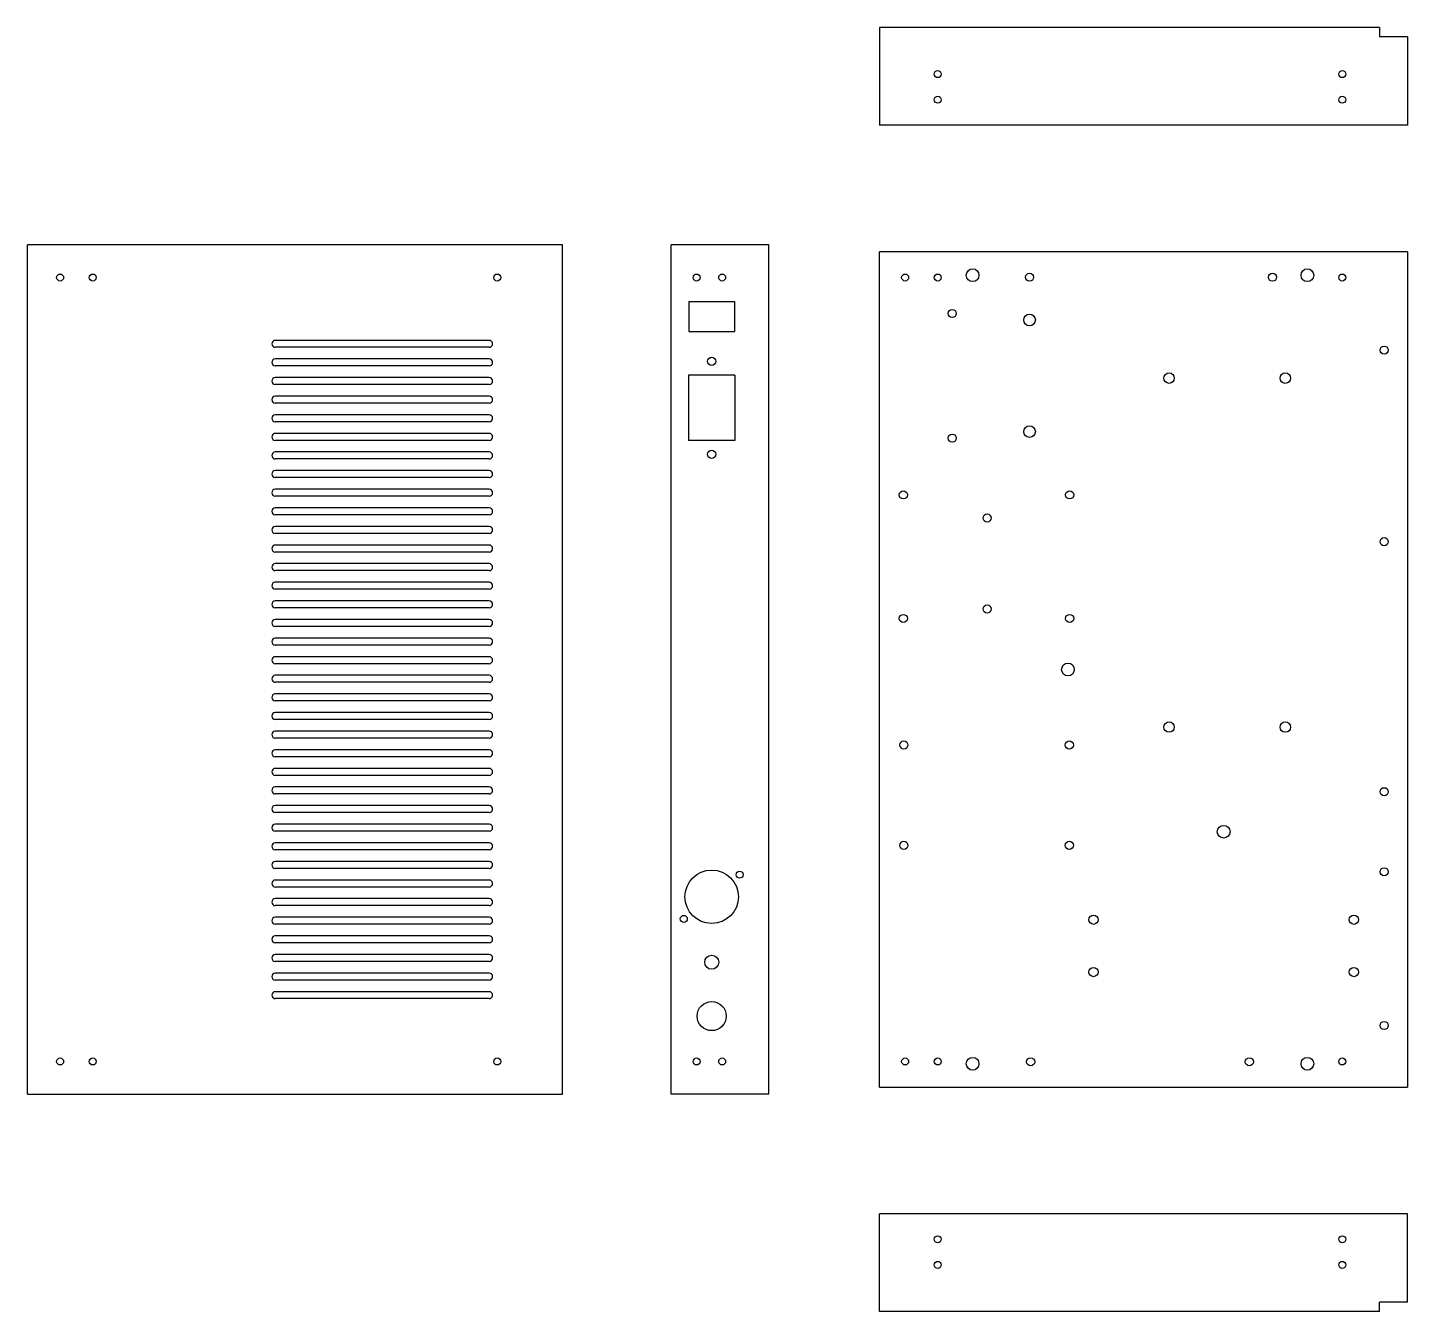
# Model space of a CAD drawing. Header units: millimetres. Extents: x 568 to 6362, y 128 to 4828.
# Drawn here: x 1363 to 1956, y 1860 to 2412 of the extents above; entities that cross this region are included whole.
import ezdxf

# ---------------------------------------------------------------- set-up
doc = ezdxf.new("R2010")
doc.units = ezdxf.units.MM

msp = doc.modelspace()

# ---------------------------------------------------------------- linework, layer by layer
at = {"color": 3}
for p, q in [((1944.073, 2411.74), (1729.073, 2411.74)), ((1729.073, 2411.74), (1729.073, 2369.74)), ((1944.073, 2411.74), (1944.073, 2407.74)), ((1956.073, 2407.74), (1944.073, 2407.74)), ((1956.073, 2407.74), (1956.073, 2369.74)), ((1956.073, 2369.74), (1729.073, 2369.74)), ((1362.675, 1953.305), (1362.675, 2318.305)), ((1592.675, 2318.305), (1362.675, 2318.305)), ((1592.675, 1953.305), (1592.675, 2318.305)), ((1681.382, 2318.305), (1639.382, 2318.305)), ((1639.382, 1953.305), (1639.382, 2318.305)), ((1681.382, 1953.305), (1681.382, 2318.305)), ((1729.073, 1956.305), (1729.073, 2315.305)), ((1956.073, 2315.305), (1729.073, 2315.305)), ((1956.073, 2315.305), (1956.073, 1956.305)), ((1647.082, 2294.055), (1666.682, 2294.055)), ((1647.082, 2294.055), (1647.082, 2281.055)), ((1666.682, 2294.055), (1666.682, 2281.055)), ((1647.082, 2281.055), (1666.682, 2281.055)), ((1561.175, 2277.305), (1469.175, 2277.305)), ((1561.175, 2274.305), (1469.175, 2274.305)), ((1561.175, 2269.305), (1469.175, 2269.305)), ((1561.175, 2266.305), (1469.175, 2266.305)), ((1561.175, 2261.305), (1469.175, 2261.305)), ((1666.882, 2262.305), (1646.882, 2262.305)), ((1646.882, 2262.305), (1646.882, 2234.305)), ((1666.882, 2262.305), (1666.882, 2234.305)), ((1561.175, 2258.305), (1469.175, 2258.305)), ((1561.175, 2253.305), (1469.175, 2253.305)), ((1561.175, 2250.305), (1469.175, 2250.305)), ((1561.175, 2245.305), (1469.175, 2245.305)), ((1561.175, 2242.305), (1469.175, 2242.305)), ((1561.175, 2237.305), (1469.175, 2237.305)), ((1561.175, 2234.305), (1469.175, 2234.305)), ((1666.882, 2234.305), (1646.882, 2234.305)), ((1561.175, 2229.305), (1469.175, 2229.305)), ((1561.175, 2226.305), (1469.175, 2226.305)), ((1561.175, 2221.305), (1469.175, 2221.305)), ((1561.175, 2218.305), (1469.175, 2218.305)), ((1561.175, 2213.305), (1469.175, 2213.305)), ((1561.175, 2210.305), (1469.175, 2210.305)), ((1561.175, 2205.305), (1469.175, 2205.305)), ((1561.175, 2202.305), (1469.175, 2202.305)), ((1561.175, 2197.305), (1469.175, 2197.305)), ((1561.175, 2194.305), (1469.175, 2194.305)), ((1561.175, 2189.305), (1469.175, 2189.305)), ((1561.175, 2186.305), (1469.175, 2186.305)), ((1561.175, 2181.305), (1469.175, 2181.305)), ((1561.175, 2178.305), (1469.175, 2178.305)), ((1561.175, 2173.305), (1469.175, 2173.305)), ((1561.175, 2170.305), (1469.175, 2170.305)), ((1561.175, 2165.305), (1469.175, 2165.305)), ((1561.175, 2162.305), (1469.175, 2162.305)), ((1561.175, 2157.305), (1469.175, 2157.305)), ((1561.175, 2154.305), (1469.175, 2154.305)), ((1561.175, 2149.305), (1469.175, 2149.305)), ((1561.175, 2146.305), (1469.175, 2146.305)), ((1561.175, 2141.305), (1469.175, 2141.305)), ((1561.175, 2138.305), (1469.175, 2138.305)), ((1561.175, 2133.305), (1469.175, 2133.305)), ((1561.175, 2130.305), (1469.175, 2130.305)), ((1561.175, 2125.305), (1469.175, 2125.305)), ((1561.175, 2122.305), (1469.175, 2122.305)), ((1561.175, 2117.305), (1469.175, 2117.305)), ((1561.175, 2114.305), (1469.175, 2114.305)), ((1561.175, 2109.305), (1469.175, 2109.305)), ((1561.175, 2106.305), (1469.175, 2106.305)), ((1561.175, 2101.305), (1469.175, 2101.305)), ((1561.175, 2098.305), (1469.175, 2098.305)), ((1561.175, 2093.305), (1469.175, 2093.305)), ((1561.175, 2090.305), (1469.175, 2090.305)), ((1561.175, 2085.305), (1469.175, 2085.305)), ((1561.175, 2082.305), (1469.175, 2082.305)), ((1561.175, 2077.305), (1469.175, 2077.305)), ((1561.175, 2074.305), (1469.175, 2074.305)), ((1561.175, 2069.305), (1469.175, 2069.305)), ((1561.175, 2066.305), (1469.175, 2066.305)), ((1561.175, 2061.305), (1469.175, 2061.305)), ((1561.175, 2058.305), (1469.175, 2058.305)), ((1561.175, 2053.305), (1469.175, 2053.305)), ((1561.175, 2050.305), (1469.175, 2050.305)), ((1561.175, 2045.305), (1469.175, 2045.305)), ((1561.175, 2042.305), (1469.175, 2042.305)), ((1561.175, 2037.305), (1469.175, 2037.305)), ((1561.175, 2034.305), (1469.175, 2034.305)), ((1561.175, 2029.305), (1469.175, 2029.305)), ((1561.175, 2026.305), (1469.175, 2026.305)), ((1561.175, 2021.305), (1469.175, 2021.305)), ((1561.175, 2018.305), (1469.175, 2018.305)), ((1561.175, 2013.305), (1469.175, 2013.305)), ((1561.175, 2010.305), (1469.175, 2010.305)), ((1561.175, 2005.305), (1469.175, 2005.305)), ((1561.175, 2002.305), (1469.175, 2002.305)), ((1561.175, 1997.305), (1469.175, 1997.305)), ((1561.175, 1994.305), (1469.175, 1994.305)), ((1362.675, 1953.305), (1592.675, 1953.305)), ((1681.382, 1953.305), (1639.382, 1953.305)), ((1729.073, 1956.305), (1956.073, 1956.305)), ((1956.073, 1901.87), (1729.073, 1901.87)), ((1729.073, 1859.87), (1729.073, 1901.87)), ((1956.073, 1863.87), (1956.073, 1901.87)), ((1956.073, 1863.87), (1944.073, 1863.87)), ((1944.073, 1859.87), (1944.073, 1863.87)), ((1944.073, 1859.87), (1729.073, 1859.87))]:
    msp.add_line(p, q, dxfattribs=at)
for centre, radius in [((1754.073, 2391.74), 1.5), ((1928.073, 2391.74), 1.5), ((1754.073, 2380.74), 1.5), ((1928.073, 2380.74), 1.5), ((1376.675, 2304.305), 1.5), ((1390.675, 2304.305), 1.5), ((1564.675, 2304.305), 1.5), ((1650.382, 2304.305), 1.5), ((1661.382, 2304.305), 1.5), ((1740.073, 2304.305), 1.5), ((1754.073, 2304.305), 1.5), ((1769.073, 2305.305), 2.75), ((1793.573, 2304.43), 1.75), ((1898.073, 2304.43), 1.75), ((1913.073, 2305.305), 2.75), ((1928.073, 2304.305), 1.5), ((1760.323, 2288.855), 1.75), ((1793.573, 2286.055), 2.5), ((1946.073, 2273.105), 1.75), ((1656.882, 2268.305), 1.75), ((1853.573, 2261.055), 2.25), ((1903.573, 2261.055), 2.25), ((1793.573, 2238.055), 2.5), ((1760.323, 2235.255), 1.75), ((1656.882, 2228.305), 1.75), ((1739.323, 2210.855), 1.75), ((1810.823, 2210.855), 1.75), ((1775.323, 2200.905), 1.75), ((1946.073, 2190.755), 1.75), ((1775.323, 2161.805), 1.75), ((1739.323, 2157.755), 1.75), ((1810.823, 2157.755), 1.75), ((1810.073, 2135.805), 2.75), ((1853.573, 2111.055), 2.25), ((1903.573, 2111.055), 2.25), ((1739.538, 2103.377), 1.75), ((1810.658, 2103.377), 1.75), ((1946.073, 2083.255), 1.75), ((1877.073, 2066.055), 2.75), ((1739.538, 2060.197), 1.75), ((1810.658, 2060.197), 1.75), ((1656.882, 2038.105), 11.5), ((1668.882, 2047.605), 1.5), ((1946.073, 2048.855), 1.75), ((1644.882, 2028.605), 1.5), ((1821.073, 2028.255), 2), ((1933.073, 2028.255), 2), ((1656.882, 2009.955), 3), ((1821.073, 2005.755), 2), ((1933.073, 2005.755), 2), ((1656.882, 1986.805), 6.25), ((1946.073, 1982.755), 1.75), ((1376.675, 1967.305), 1.5), ((1390.675, 1967.305), 1.5), ((1564.675, 1967.305), 1.5), ((1650.382, 1967.305), 1.5), ((1661.382, 1967.305), 1.5), ((1740.073, 1967.305), 1.5), ((1754.073, 1967.305), 1.5), ((1769.073, 1966.305), 2.75), ((1794.073, 1967.18), 1.75), ((1888.073, 1967.18), 1.75), ((1913.073, 1966.305), 2.75), ((1928.073, 1967.305), 1.5), ((1754.073, 1890.87), 1.5), ((1928.073, 1890.87), 1.5), ((1754.073, 1879.87), 1.5), ((1928.073, 1879.87), 1.5)]:
    msp.add_circle(centre, radius, dxfattribs=at)
for centre, start, end in [((1469.175, 2275.805), 90, 270), ((1561.175, 2275.805), 270, 90), ((1469.175, 2267.805), 90, 270), ((1561.175, 2267.805), 270, 90), ((1469.175, 2259.805), 90, 270), ((1561.175, 2259.805), 270, 90), ((1469.175, 2251.805), 90, 270), ((1561.175, 2251.805), 270, 90), ((1469.175, 2243.805), 90, 270), ((1561.175, 2243.805), 270, 90), ((1469.175, 2235.805), 90, 270), ((1561.175, 2235.805), 270, 90), ((1469.175, 2227.805), 90, 270), ((1561.175, 2227.805), 270, 90), ((1469.175, 2219.805), 90, 270), ((1561.175, 2219.805), 270, 90), ((1469.175, 2211.805), 90, 270), ((1561.175, 2211.805), 270, 90), ((1469.175, 2203.805), 90, 270), ((1561.175, 2203.805), 270, 90), ((1469.175, 2195.805), 90, 270), ((1561.175, 2195.805), 270, 90), ((1469.175, 2187.805), 90, 270), ((1561.175, 2187.805), 270, 90), ((1469.175, 2179.805), 90, 270), ((1561.175, 2179.805), 270, 90), ((1469.175, 2171.805), 90, 270), ((1561.175, 2171.805), 270, 90), ((1469.175, 2163.805), 90, 270), ((1561.175, 2163.805), 270, 90), ((1469.175, 2155.805), 90, 270), ((1561.175, 2155.805), 270, 90), ((1469.175, 2147.805), 90, 270), ((1561.175, 2147.805), 270, 90), ((1469.175, 2139.805), 90, 270), ((1561.175, 2139.805), 270, 90), ((1469.175, 2131.805), 90, 270), ((1561.175, 2131.805), 270, 90), ((1469.175, 2123.805), 90, 270), ((1561.175, 2123.805), 270, 90), ((1469.175, 2115.805), 90, 270), ((1561.175, 2115.805), 270, 90), ((1469.175, 2107.805), 90, 270), ((1561.175, 2107.805), 270, 90), ((1469.175, 2099.805), 90, 270), ((1561.175, 2099.805), 270, 90), ((1469.175, 2091.805), 90, 270), ((1561.175, 2091.805), 270, 90), ((1469.175, 2083.805), 90, 270), ((1561.175, 2083.805), 270, 90), ((1469.175, 2075.805), 90, 270), ((1561.175, 2075.805), 270, 90), ((1469.175, 2067.805), 90, 270), ((1561.175, 2067.805), 270, 90), ((1469.175, 2059.805), 90, 270), ((1561.175, 2059.805), 270, 90), ((1469.175, 2051.805), 90, 270), ((1561.175, 2051.805), 270, 90), ((1469.175, 2043.805), 90, 270), ((1561.175, 2043.805), 270, 90), ((1469.175, 2035.805), 90, 270), ((1561.175, 2035.805), 270, 90), ((1469.175, 2027.805), 90, 270), ((1561.175, 2027.805), 270, 90), ((1469.175, 2019.805), 90, 270), ((1561.175, 2019.805), 270, 90), ((1469.175, 2011.805), 90, 270), ((1561.175, 2011.805), 270, 90), ((1469.175, 2003.805), 90, 270), ((1561.175, 2003.805), 270, 90), ((1469.175, 1995.805), 90, 270), ((1561.175, 1995.805), 270, 90)]:
    msp.add_arc(centre, 1.5, start, end, dxfattribs=at)

doc.saveas('drawing.dxf')
